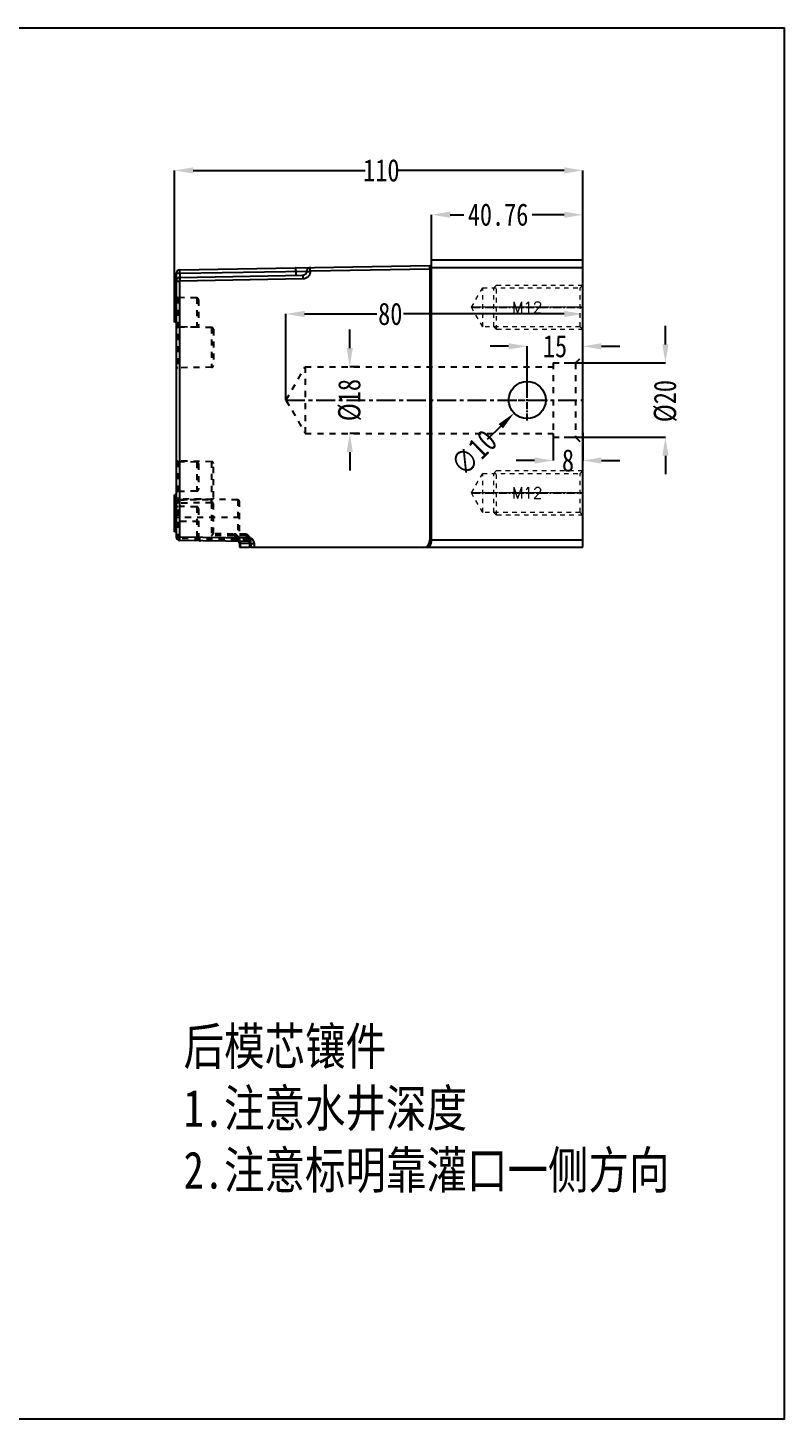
# Model space of a CAD drawing. Header units: millimetres. Extents: x 1803 to 4269, y -6912 to 1836.
# Drawn here: x 2981.9 to 3185.7, y -2914.9 to -2540.1 of the extents above; entities that cross this region are included whole.
import ezdxf
from ezdxf.enums import TextEntityAlignment as Align

# ---------------------------------------------------------------- set-up
doc = ezdxf.new("R2010")
doc.units = ezdxf.units.MM
doc.header["$LTSCALE"] = 16.335
doc.header["$PDMODE"] = 3
doc.header["$PDSIZE"] = 0.3125
doc.linetypes.add('CENTER', pattern=[0.6, 0.375, -0.075, 0.075, -0.075])
doc.linetypes.add('HIDDEN', pattern=[0.2, 0.1, -0.1])
doc.layers.get('0').update_dxf_attribs({"linetype": 'CONTINUOUS'})
doc.layers.get('Defpoints').update_dxf_attribs({"linetype": 'CONTINUOUS'})
doc.layers.add('DEFAULT_2', color=8, linetype='HIDDEN')
doc.layers.add('screw', color=33, linetype='CONTINUOUS', lineweight=13)
doc.styles.get("Standard").update_dxf_attribs({"font": 'txt', "width": 0.8})
doc.styles.add('TXT', font='txt.shx', dxfattribs={"bigfont": 'gbcbig.shx'})
doc.dimstyles.new('11', dxfattribs={"dimtxt": 8, "dimasz": 8, "dimexe": 0, "dimexo": 0, "dimgap": 0, "dimtad": 0, "dimdsep": 46, "dimtxsty": 'Standard', "dimcen": 0, "dimclrd": 4, "dimclre": 4, "dimclrt": 6, "dimazin": 0, "dimtp": 0.01, "dimtm": 0.01, "dimtfac": 1, "dimtofl": 0, "dimtmove": 0, "dimatfit": 3, "dimfxl": 0, "dimtolj": 1, "dimarcsym": 0})

# ---------------------------------------------------------------- blocks, each defined once
blk = doc.blocks.new('*D298')
at = {"color": 4, "lineweight": -2}
for p, q in [((3111.49, -2625.86), (3106.49, -2625.86)), ((3116.49, -2638.06), (3116.49, -2625.86)), ((3131.49, -2635.57), (3131.49, -2625.86)), ((3136.49, -2625.86), (3141.49, -2625.86))]:
    blk.add_line(p, q, dxfattribs=at)
at = {"color": 4}
for points in [[(3111.49, -2625.03), (3111.49, -2626.7), (3116.49, -2625.86)], [(3136.49, -2625.03), (3136.49, -2626.7), (3131.49, -2625.86)]]:
    blk.add_solid(points, dxfattribs=at)
at = {"layer": 'Defpoints', "color": 0}
for p in [(3131.49, -2625.86), (3116.49, -2638.06), (3131.49, -2635.57)]:
    blk.add_point(p, dxfattribs=at)
at = {"color": 6, "insert": (3123.99, -2625.86), "char_height": 6, "attachment_point": 5}
blk.add_mtext('\\A1;15', dxfattribs=at)
blk = doc.blocks.new('*D299')
at = {"color": 4, "lineweight": -2}
blk.add_line((3105.82, -2650.9), (3109.38, -2647.38), dxfattribs=at)
at = {"color": 4}
blk.add_solid([(3108.8, -2646.79), (3109.97, -2647.97), (3112.94, -2643.87)], dxfattribs=at)
at = {"layer": 'Defpoints', "color": 0}
for p in [(3120.05, -2636.84), (3112.94, -2643.87)]:
    blk.add_point(p, dxfattribs=at)
at = {"color": 6, "insert": (3102.13, -2654.55), "char_height": 6, "attachment_point": 5, "rotation": 44.6614}
blk.add_mtext('\\A1;∅10', dxfattribs=at)
blk = doc.blocks.new('*D300')
at = {"color": 4, "lineweight": -2}
for p, q in [((3051.49, -2640.35), (3051.49, -2617.15)), ((3056.49, -2617.15), (3076, -2617.15)), ((3126.49, -2617.15), (3083.2, -2617.15)), ((3131.49, -2641.29), (3131.49, -2617.15))]:
    blk.add_line(p, q, dxfattribs=at)
at = {"color": 4}
for points in [[(3056.49, -2616.32), (3056.49, -2617.98), (3051.49, -2617.15)], [(3126.49, -2616.32), (3126.49, -2617.98), (3131.49, -2617.15)]]:
    blk.add_solid(points, dxfattribs=at)
at = {"layer": 'Defpoints', "color": 0}
for p in [(3051.49, -2617.15), (3051.49, -2640.35), (3131.49, -2641.29)]:
    blk.add_point(p, dxfattribs=at)
at = {"color": 6, "insert": (3079.6, -2617.15), "char_height": 6, "attachment_point": 5}
blk.add_mtext('\\A1;80', dxfattribs=at)
blk = doc.blocks.new('*D301')
at = {"color": 4, "lineweight": -2}
for p, q in [((3021.49, -2609.35), (3021.49, -2578.47)), ((3026.49, -2578.47), (3072.79, -2578.47)), ((3126.49, -2578.47), (3081.59, -2578.47)), ((3131.49, -2606.82), (3131.49, -2578.47))]:
    blk.add_line(p, q, dxfattribs=at)
at = {"color": 4}
for points in [[(3026.49, -2577.64), (3026.49, -2579.31), (3021.49, -2578.47)], [(3126.49, -2577.64), (3126.49, -2579.31), (3131.49, -2578.47)]]:
    blk.add_solid(points, dxfattribs=at)
at = {"layer": 'Defpoints', "color": 0}
for p in [(3021.49, -2578.47), (3131.49, -2606.82), (3021.49, -2609.35)]:
    blk.add_point(p, dxfattribs=at)
at = {"color": 6, "insert": (3077.19, -2578.47), "char_height": 6, "attachment_point": 5}
blk.add_mtext('\\A1;110', dxfattribs=at)
blk = doc.blocks.new('*D302')
at = {"color": 4, "lineweight": -2}
for p, q in [((3090.74, -2602.59), (3090.74, -2590.41)), ((3095.74, -2590.41), (3099.45, -2590.41)), ((3126.49, -2590.41), (3117.85, -2590.41)), ((3131.49, -2597.93), (3131.49, -2590.41))]:
    blk.add_line(p, q, dxfattribs=at)
at = {"color": 4}
for points in [[(3095.74, -2589.57), (3095.74, -2591.24), (3090.74, -2590.41)], [(3126.49, -2589.57), (3126.49, -2591.24), (3131.49, -2590.41)]]:
    blk.add_solid(points, dxfattribs=at)
at = {"layer": 'Defpoints', "color": 0}
for p in [(3090.74, -2590.41), (3131.49, -2597.93), (3090.74, -2602.59)]:
    blk.add_point(p, dxfattribs=at)
at = {"color": 6, "insert": (3108.65, -2590.41), "char_height": 6, "attachment_point": 5}
blk.add_mtext('\\A1;40.76', dxfattribs=at)
blk = doc.blocks.new('*D303')
at = {"color": 4, "lineweight": -2}
for p, q in [((3123.49, -2649.35), (3123.49, -2656.64)), ((3131.49, -2649.2), (3131.49, -2656.64)), ((3118.49, -2656.64), (3113.49, -2656.64)), ((3136.49, -2656.64), (3141.49, -2656.64))]:
    blk.add_line(p, q, dxfattribs=at)
at = {"color": 4}
for points in [[(3118.49, -2655.8), (3118.49, -2657.47), (3123.49, -2656.64)], [(3136.49, -2655.8), (3136.49, -2657.47), (3131.49, -2656.64)]]:
    blk.add_solid(points, dxfattribs=at)
at = {"layer": 'Defpoints', "color": 0}
for p in [(3123.49, -2649.35), (3131.49, -2649.2), (3123.49, -2656.64)]:
    blk.add_point(p, dxfattribs=at)
at = {"color": 6, "insert": (3127.49, -2656.64), "char_height": 6, "attachment_point": 5}
blk.add_mtext('\\A1;8', dxfattribs=at)
blk = doc.blocks.new('*D304')
at = {"color": 4, "lineweight": -2}
for p, q in [((3153.74, -2625.35), (3153.74, -2620.35)), ((3126.49, -2630.35), (3153.74, -2630.35)), ((3126.49, -2650.35), (3153.74, -2650.35)), ((3153.74, -2655.35), (3153.74, -2660.35))]:
    blk.add_line(p, q, dxfattribs=at)
at = {"color": 4}
for points in [[(3152.91, -2625.35), (3154.57, -2625.35), (3153.74, -2630.35)], [(3152.91, -2655.35), (3154.57, -2655.35), (3153.74, -2650.35)]]:
    blk.add_solid(points, dxfattribs=at)
at = {"layer": 'Defpoints', "color": 0}
for p in [(3126.49, -2630.35), (3126.49, -2650.35), (3153.74, -2650.35)]:
    blk.add_point(p, dxfattribs=at)
at = {"color": 6, "insert": (3153.74, -2640.63), "char_height": 6, "attachment_point": 5, "rotation": 90}
blk.add_mtext('\\A1;%%c20', dxfattribs=at)
blk = doc.blocks.new('*D305')
at = {"color": 4, "lineweight": -2}
for p, q in [((3068.67, -2626.35), (3068.67, -2621.35)), ((3071.22, -2631.35), (3068.67, -2631.35)), ((3071.22, -2649.35), (3068.67, -2649.35)), ((3068.67, -2654.35), (3068.67, -2659.35))]:
    blk.add_line(p, q, dxfattribs=at)
at = {"color": 4}
for points in [[(3067.84, -2626.35), (3069.51, -2626.35), (3068.67, -2631.35)], [(3067.84, -2654.35), (3069.51, -2654.35), (3068.67, -2649.35)]]:
    blk.add_solid(points, dxfattribs=at)
at = {"layer": 'Defpoints', "color": 0}
for p in [(3071.22, -2631.35), (3068.67, -2649.35), (3071.22, -2649.35)]:
    blk.add_point(p, dxfattribs=at)
at = {"color": 6, "insert": (3068.67, -2640.35), "char_height": 6, "attachment_point": 5, "rotation": 90}
blk.add_mtext('\\A1;%%c18', dxfattribs=at)

msp = doc.modelspace()

# ---------------------------------------------------------------- linework, layer by layer
at = {"color": 7, "linetype": 'Continuous'}
for p, q in [((3022.881, -2605.268), (3090.243, -2604.092)), ((3090.243, -2605.097), (3058.063, -2605.659)), ((3090.243, -2605.097), (3090.243, -2678.003)), ((3090.243, -2605.097), (3090.736, -2605.097)), ((3090.736, -2678.003), (3090.736, -2602.59)), ((3090.736, -2602.59), (3131.494, -2602.59)), ((3090.736, -2604.59), (3131.494, -2604.59)), ((3131.494, -2679.992), (3131.494, -2602.59)), ((3021.494, -2619.353), (3021.494, -2607.353)), ((3021.894, -2607.353), (3021.494, -2607.353)), ((3021.894, -2606.273), (3021.894, -2677.16)), ((3022.881, -2606.273), (3021.894, -2606.273)), ((3021.894, -2608.283), (3022.881, -2608.283)), ((3057.069, -2605.676), (3022.881, -2606.273)), ((3022.881, -2607.278), (3056.081, -2606.698)), ((3056.081, -2607.703), (3022.881, -2608.283)), ((3022.881, -2677.16), (3022.881, -2608.283)), ((3021.894, -2609.353), (3021.494, -2609.353)), ((3021.894, -2619.353), (3021.494, -2619.353)), ((3021.494, -2675.853), (3021.494, -2665.853)), ((3021.894, -2665.853), (3021.494, -2665.853)), ((3021.894, -2675.853), (3021.494, -2675.853)), ((3022.881, -2677.16), (3021.894, -2677.16)), ((3022.881, -2677.16), (3041.5, -2677.485)), ((3041.5, -2678.49), (3022.881, -2678.165)), ((3038.979, -2678.94), (3038.979, -2679.992)), ((3039.273, -2678.947), (3038.979, -2678.94)), ((3038.979, -2679.992), (3041.699, -2679.992)), ((3039.273, -2679.992), (3039.273, -2678.947)), ((3041.699, -2678.99), (3039.273, -2678.947)), ((3041.699, -2678.99), (3041.699, -2679.992)), ((3041.994, -2678.992), (3041.699, -2678.99)), ((3041.994, -2678.992), (3041.994, -2679.992)), ((3041.994, -2678.992), (3042.981, -2678.992)), ((3041.994, -2679.992), (3061.736, -2679.992)), ((3042.981, -2679.992), (3042.981, -2678.992)), ((3089.338, -2679.992), (3131.494, -2679.992)), ((3090.736, -2677.992), (3131.494, -2677.992))]:
    msp.add_line(p, q, dxfattribs=at)
at = {"color": 1, "linetype": 'CENTER', "ltscale": 0.310989}
for p, q in [((3116.494, -2645.853), (3116.494, -2634.853)), ((3110.994, -2640.353), (3121.994, -2640.353))]:
    msp.add_line(p, q, dxfattribs=at)
msp.add_lwpolyline([(2626.626, -2540.051), (3185.743, -2540.051), (3185.743, -2914.925), (2626.626, -2914.925)], close=True)
at = {"color": 7, "linetype": 'Continuous'}
msp.add_circle((3116.494, -2640.353), 5, dxfattribs=at)
for centre, radius, start, end in [((3022.899, -2606.273), 1.005, 91, 180), ((3058.074, -2605.659), 1.005, 91, 180.99127), ((3090.234, -2603.59), 0.502, 271, 315.38688), ((2984.19, -2604.167), 106.057, 359.49736, 359.70493), ((3022.899, -2608.283), 1.005, 91, 180), ((3056.064, -2605.694), 1.005, 271, 0.99127), ((3022.899, -2677.16), 1.005, 180, 269), ((3038.476, -2678.94), 0.502, 0, 59.21659), ((3041.474, -2678.992), 1.508, 0.00642, 88.99993), ((3041.491, -2678.992), 0.502, 0, 89), ((3087.717, -2677.992), 2.529, 309.85119, 326.29018), ((3087.721, -2678.003), 3.015, 325.07836, 0)]:
    msp.add_arc(centre, radius, start, end, dxfattribs=at)
msp.add_ellipse((3061.736, -2677.992), major_axis=(114.58, 0), ratio=0.0174551, start_param=-1.5707963, end_param=-1.3275083, dxfattribs=at)
for points, knots in [([(3022.881, -2606.273), (3022.879, -2606.145), (3022.876, -2605.959), (3022.875, -2605.722), (3022.873, -2605.571), (3022.876, -2605.451), (3022.872, -2605.351), (3022.883, -2605.309), (3022.875, -2605.268), (3022.881, -2605.268)], [0, 0, 0, 0, 0.3825081, 0.555386, 0.7067918, 0.8310359, 0.9235285, 0.9804456, 1, 1, 1, 1]), ([(3054.106, -2604.723), (3054.1, -2604.723), (3054.109, -2604.763), (3054.097, -2604.805), (3054.101, -2604.904), (3054.098, -2605.027), (3054.1, -2605.183), (3054.101, -2605.42), (3054.104, -2605.604), (3054.106, -2605.728)], [0, 0, 0, 0, 0.0191533, 0.0751223, 0.1668584, 0.293202, 0.4510895, 0.6298785, 1, 1, 1, 1]), ([(3058.056, -2605.659), (3058.054, -2605.531), (3058.051, -2605.344), (3058.05, -2605.108), (3058.048, -2604.957), (3058.051, -2604.837), (3058.047, -2604.737), (3058.058, -2604.695), (3058.05, -2604.654), (3058.056, -2604.654)], [0, 0, 0, 0, 0.3825196, 0.5553971, 0.7068011, 0.8310432, 0.9235315, 0.9804417, 1, 1, 1, 1]), ([(3090.245, -2604.17), (3090.245, -2604.15), (3090.247, -2604.123), (3090.242, -2604.103), (3090.244, -2604.092), (3090.243, -2604.092)], [0, 0, 0, 0, 0.7429372, 0.9344393, 1, 1, 1, 1]), ([(3090.245, -2604.713), (3090.245, -2604.655), (3090.246, -2604.474), (3090.247, -2604.293), (3090.245, -2604.17)], [0, 0, 0, 0, 0.3204134, 1, 1, 1, 1]), ([(3022.881, -2606.273), (3022.879, -2606.401), (3022.876, -2606.588), (3022.875, -2606.824), (3022.873, -2606.975), (3022.876, -2607.095), (3022.872, -2607.194), (3022.883, -2607.237), (3022.875, -2607.278), (3022.881, -2607.278)], [0, 0, 0, 0, 0.3825183, 0.5555567, 0.7070489, 0.8306222, 0.9226051, 0.9800147, 1, 1, 1, 1]), ([(3022.881, -2608.283), (3022.879, -2608.155), (3022.876, -2607.968), (3022.875, -2607.732), (3022.873, -2607.581), (3022.876, -2607.461), (3022.872, -2607.361), (3022.883, -2607.319), (3022.875, -2607.278), (3022.881, -2607.278)], [0, 0, 0, 0, 0.3825195, 0.5553977, 0.706801, 0.8310406, 0.9235314, 0.980451, 1, 1, 1, 1]), ([(3054.106, -2605.728), (3054.109, -2605.856), (3054.111, -2606.042), (3054.113, -2606.279), (3054.114, -2606.43), (3054.112, -2606.55), (3054.116, -2606.65), (3054.104, -2606.692), (3054.113, -2606.733), (3054.106, -2606.733)], [0, 0, 0, 0, 0.3824402, 0.5552579, 0.7066356, 0.8309237, 0.9234689, 0.980416, 1, 1, 1, 1]), ([(3056.081, -2606.698), (3056.075, -2606.699), (3056.084, -2606.738), (3056.072, -2606.78), (3056.076, -2606.88), (3056.073, -2607.003), (3056.075, -2607.159), (3056.076, -2607.395), (3056.079, -2607.579), (3056.081, -2607.703)], [0, 0, 0, 0, 0.0191521, 0.0751157, 0.1668449, 0.2931831, 0.4510678, 0.6298578, 1, 1, 1, 1]), ([(3058.063, -2605.659), (3058.072, -2606.172), (3057.74, -2606.986), (3056.87, -2607.583), (3056.343, -2607.699), (3056.081, -2607.703)], [0, 0, 0, 0, 0.4954797, 0.7477121, 1, 1, 1, 1]), ([(3057.069, -2605.659), (3057.069, -2605.666), (3057.105, -2605.673), (3057.152, -2605.676), (3057.247, -2605.674), (3057.422, -2605.669), (3057.697, -2605.666), (3057.93, -2605.661), (3058.056, -2605.659)], [0, 0, 0, 0, 0.0220001, 0.0786795, 0.1704962, 0.2940234, 0.6171748, 1, 1, 1, 1]), ([(3022.881, -2678.165), (3022.875, -2678.165), (3022.883, -2678.124), (3022.872, -2678.082), (3022.876, -2677.982), (3022.873, -2677.862), (3022.875, -2677.711), (3022.876, -2677.475), (3022.879, -2677.288), (3022.881, -2677.16)], [0, 0, 0, 0, 0.019549, 0.0764686, 0.1689594, 0.293199, 0.4446023, 0.6174805, 1, 1, 1, 1]), ([(3039.273, -2678.947), (3039.274, -2678.828), (3039.237, -2678.662), (3039.133, -2678.543), (3039.106, -2678.519)], [0, 0, 0, 0, 0.7677542, 1, 1, 1, 1]), ([(3041.5, -2677.485), (3041.498, -2677.576), (3041.494, -2677.883), (3041.49, -2678.19), (3041.495, -2678.406)], [0, 0, 0, 0, 0.2961502, 1, 1, 1, 1]), ([(3041.495, -2678.406), (3041.495, -2678.427), (3041.503, -2678.445), (3041.493, -2678.49), (3041.5, -2678.49)], [0, 0, 0, 0, 0.7451156, 1, 1, 1, 1]), ([(3041.524, -2678.555), (3041.537, -2678.566), (3041.592, -2678.616), (3041.63, -2678.682), (3041.651, -2678.735)], [0, 0, 0, 0, 0.2337107, 1, 1, 1, 1]), ([(3089.338, -2679.933), (3089.511, -2679.933), (3089.797, -2679.924), (3090.121, -2679.832), (3090.193, -2679.729)], [0, 0, 0, 0, 0.5786864, 1, 1, 1, 1])]:
    msp.add_open_spline(points, degree=3, knots=knots, dxfattribs=at)
for points in [[(3041.651, -2678.735), (3041.683, -2678.815), (3041.7, -2678.903), (3041.699, -2678.99)], [(3089.821, -2679.395), (3090.09, -2678.992), (3090.242, -2678.488), (3090.243, -2678.003)]]:
    msp.add_open_spline(points, degree=3, dxfattribs=at)
at = {"layer": 'DEFAULT_2', "color": 8, "linetype": 'HIDDEN'}
for p, q in [((3022.881, -2606.273), (3022.881, -2608.283)), ((3057.069, -2605.676), (3058.063, -2605.659)), ((3022.387, -2612.731), (3022.387, -2631.658)), ((3027.43, -2612.819), (3022.387, -2612.731)), ((3027.43, -2612.819), (3027.43, -2620.666)), ((3027.924, -2613.321), (3027.924, -2620.163)), ((3021.894, -2617.353), (3021.494, -2617.353)), ((3031.45, -2620.778), (3022.387, -2620.62)), ((3027.43, -2620.666), (3022.387, -2620.754)), ((3031.45, -2620.778), (3031.45, -2631.5)), ((3031.944, -2621.281), (3031.944, -2630.997)), ((3031.45, -2631.5), (3022.387, -2631.658)), ((3051.494, -2640.353), (3056.69, -2631.353)), ((3056.69, -2631.353), (3056.69, -2649.353)), ((3056.69, -2631.353), (3123.494, -2631.353)), ((3123.494, -2630.353), (3123.494, -2650.353)), ((3123.494, -2630.353), (3129.494, -2630.353)), ((3129.494, -2630.353), (3131.494, -2628.353)), ((3129.494, -2630.353), (3129.494, -2650.353)), ((3051.494, -2640.353), (3056.69, -2649.353)), ((3056.69, -2649.353), (3123.494, -2649.353)), ((3123.494, -2650.353), (3129.494, -2650.353)), ((3129.494, -2650.353), (3131.494, -2652.353)), ((3022.387, -2656.8), (3022.387, -2677.16)), ((3031.45, -2656.958), (3022.387, -2656.8)), ((3027.43, -2657.039), (3022.387, -2656.951)), ((3027.43, -2657.039), (3027.43, -2664.886)), ((3027.924, -2657.541), (3027.924, -2664.383)), ((3031.45, -2656.958), (3031.45, -2667.113)), ((3031.944, -2676.339), (3031.944, -2657.462)), ((3027.43, -2664.886), (3022.387, -2664.974)), ((3022.387, -2668.109), (3021.894, -2668.109)), ((3038.485, -2667.232), (3022.387, -2666.951)), ((3022.387, -2667.217), (3031.45, -2667.113)), ((3022.387, -2667.217), (3031.45, -2667.113)), ((3031.45, -2667.113), (3022.387, -2667.217)), ((3031.45, -2667.113), (3022.387, -2667.217)), ((3031.45, -2668.012), (3022.387, -2668.109)), ((3027.43, -2669.099), (3022.387, -2669.011)), ((3031.45, -2668.012), (3031.45, -2676.833)), ((3031.944, -2668.012), (3031.45, -2668.012)), ((3038.485, -2667.232), (3038.485, -2677.935)), ((3038.979, -2678.94), (3038.979, -2667.734)), ((3038.979, -2671.967), (3021.894, -2671.967)), ((3027.43, -2669.099), (3027.43, -2677.742)), ((3027.924, -2669.636), (3027.924, -2677.759)), ((3027.924, -2673.022), (3021.894, -2673.022)), ((3040.578, -2676.489), (3031.944, -2676.339)), ((3041.507, -2677.988), (3022.881, -2677.663)), ((3027.924, -2677.759), (3027.43, -2677.742)), ((3040.578, -2676.992), (3031.45, -2676.833)), ((3038.341, -2677.525), (3037.912, -2677.089)), ((3038.691, -2677.173), (3038.262, -2676.737)), ((3038.979, -2677.952), (3038.485, -2677.935)), ((3041.356, -2677.578), (3040.927, -2677.142)), ((3041.706, -2677.226), (3041.277, -2676.79)), ((3041.994, -2679.992), (3041.699, -2679.992)), ((3041.994, -2678.992), (3041.994, -2677.93)), ((3061.736, -2679.992), (3089.338, -2679.992)), ((3090.243, -2678.003), (3090.736, -2677.992))]:
    msp.add_line(p, q, dxfattribs=at)
at = {"layer": 'DEFAULT_2', "color": 1, "linetype": 'CENTER', "ltscale": 0.373186}
for p, q in [((3101.494, -2615.353), (3131.494, -2615.353)), ((3101.494, -2665.353), (3131.494, -2665.353))]:
    msp.add_line(p, q, dxfattribs=at)
at = {"layer": 'DEFAULT_2', "color": 1, "linetype": 'CENTER', "ltscale": 0.83101}
msp.add_line((3051.494, -2640.353), (3131.494, -2640.353), dxfattribs=at)
at = {"layer": 'DEFAULT_2', "color": 8, "linetype": 'HIDDEN'}
for centre, radius, start, end in [((3090.234, -2603.59), 0.502, 315.38688, 0), ((3022.396, -2612.228), 0.502, 180, 269), ((3027.421, -2613.321), 0.502, 0, 89), ((3022.396, -2620.118), 0.502, 180, 269), ((3027.421, -2620.163), 0.502, 271, 0), ((3022.396, -2621.256), 0.502, 91, 180), ((3031.441, -2621.281), 0.502, 0, 89), ((3031.441, -2630.997), 0.502, 271, 0), ((3022.396, -2632.16), 0.502, 91, 180), ((3022.396, -2656.298), 0.502, 180, 269), ((3022.396, -2656.448), 0.502, 180, 269), ((3027.421, -2657.541), 0.502, 0, 89), ((3031.441, -2657.461), 0.502, 0, 89), ((3022.396, -2665.476), 0.502, 91, 180), ((3027.421, -2664.383), 0.502, 271, 0), ((3022.396, -2666.448), 0.502, 180, 269), ((3022.396, -2668.508), 0.502, 180, 269), ((3046.313, -2667.47), 23.927, 179.39292, 179.92817), ((3087.866, -2667.596), 65.48, 179.86411, 180.13573), ((3135.631, -2667.512), 113.245, 180.12107, 180.30215), ((2935.42, -2667.485), 96.032, 359.68559, 0.08764), ((3038.476, -2667.734), 0.502, 0, 89), ((3027.421, -2669.601), 0.502, 0, 89), ((3037.545, -2677.442), 1.005, 44.5, 89), ((3040.56, -2677.494), 1.005, 44.5, 89), ((3028.426, -2677.759), 0.502, 180, 269), ((3011.255, -2676.48), 26.312, 358.99933, 359.46675), ((3012.475, -2651.207), 36.29, 314.50319, 314.88638), ((3013.249, -2651.993), 35.798, 314.5009, 314.90803), ((3037.966, -2677.883), 0.519, 14.98708, 29.32449), ((3015.34, -2678.345), 23.149, 0.39978, 1.01483), ((3038.476, -2678.94), 0.502, 59.21659, 89), ((3037.974, -2677.878), 1.005, 0, 44.5), ((3039.481, -2677.952), 0.502, 180, 269), ((3014.27, -2676.532), 26.312, 358.99933, 359.46675), ((3015.49, -2651.26), 36.29, 314.50319, 314.88638), ((3016.264, -2652.045), 35.798, 314.5009, 314.90803), ((3040.981, -2677.936), 0.519, 14.98709, 29.32451), ((3040.989, -2677.93), 1.005, 0, 44.5), ((3087.73, -2678.003), 2.512, 326.29018, 359.99864)]:
    msp.add_arc(centre, radius, start, end, dxfattribs=at)
for points, knots in [([(3090.243, -2604.092), (3090.244, -2604.092), (3090.242, -2604.103), (3090.245, -2604.114), (3090.244, -2604.14), (3090.245, -2604.159), (3090.245, -2604.17)], [0, 0, 0, 0, 0.0656386, 0.2573717, 0.5708271, 1, 1, 1, 1]), ([(3021.894, -2667.663), (3021.894, -2667.548), (3022.013, -2667.303), (3022.263, -2667.219), (3022.387, -2667.217)], [0, 0, 0, 0, 0.4791212, 1, 1, 1, 1]), ([(3021.964, -2667.437), (3021.953, -2667.455), (3021.914, -2667.524), (3021.894, -2667.604), (3021.894, -2667.663)], [0, 0, 0, 0, 0.2652233, 1, 1, 1, 1]), ([(3022.387, -2668.109), (3022.387, -2668.019), (3022.386, -2667.721), (3022.385, -2667.424), (3022.387, -2667.217)], [0, 0, 0, 0, 0.3035874, 1, 1, 1, 1]), ([(3022.387, -2668.109), (3022.387, -2668.019), (3022.386, -2667.721), (3022.385, -2667.424), (3022.387, -2667.217)], [0, 0, 0, 0, 0.3035879, 1, 1, 1, 1]), ([(3031.944, -2666.664), (3031.944, -2666.779), (3031.826, -2667.025), (3031.575, -2667.111), (3031.45, -2667.113)], [0, 0, 0, 0, 0.4804569, 1, 1, 1, 1]), ([(3031.45, -2667.113), (3031.451, -2667.166), (3031.452, -2667.465), (3031.451, -2667.765), (3031.45, -2668.012)], [0, 0, 0, 0, 0.1760964, 1, 1, 1, 1]), ([(3031.451, -2667.338), (3031.451, -2667.316), (3031.451, -2667.241), (3031.451, -2667.166), (3031.45, -2667.113)], [0, 0, 0, 0, 0.294546, 1, 1, 1, 1]), ([(3031.45, -2676.833), (3031.505, -2676.778), (3031.671, -2676.615), (3031.836, -2676.45), (3031.944, -2676.339)], [0, 0, 0, 0, 0.3338587, 1, 1, 1, 1]), ([(3037.563, -2676.939), (3037.564, -2676.877), (3037.565, -2676.759), (3037.567, -2676.618), (3037.565, -2676.527), (3037.568, -2676.478), (3037.562, -2676.457), (3037.566, -2676.437), (3037.563, -2676.437)], [0, 0, 0, 0, 0.370143, 0.7068164, 0.8331545, 0.9248839, 0.9808477, 1, 1, 1, 1]), ([(3040.578, -2676.992), (3040.579, -2676.93), (3040.58, -2676.812), (3040.582, -2676.671), (3040.58, -2676.58), (3040.583, -2676.53), (3040.577, -2676.509), (3040.581, -2676.489), (3040.578, -2676.489)], [0, 0, 0, 0, 0.370143, 0.7068164, 0.8331545, 0.9248839, 0.9808477, 1, 1, 1, 1]), ([(3022.881, -2677.663), (3022.755, -2677.66), (3022.502, -2677.541), (3022.387, -2677.286), (3022.387, -2677.16)], [0, 0, 0, 0, 0.4999928, 1, 1, 1, 1]), ([(3022.881, -2678.165), (3022.878, -2678.165), (3022.882, -2678.145), (3022.876, -2678.124), (3022.879, -2678.074), (3022.877, -2677.984), (3022.879, -2677.842), (3022.88, -2677.725), (3022.881, -2677.663)], [0, 0, 0, 0, 0.0191523, 0.0751161, 0.1668455, 0.2931836, 0.629857, 1, 1, 1, 1]), ([(3027.427, -2678.172), (3027.427, -2678.19), (3027.434, -2678.205), (3027.424, -2678.244), (3027.43, -2678.244)], [0, 0, 0, 0, 0.745065, 1, 1, 1, 1]), ([(3027.43, -2678.244), (3027.427, -2678.244), (3027.431, -2678.224), (3027.425, -2678.203), (3027.427, -2678.154), (3027.425, -2678.063), (3027.428, -2677.922), (3027.429, -2677.804), (3027.43, -2677.742)], [0, 0, 0, 0, 0.0191518, 0.0751157, 0.1668455, 0.2931837, 0.629857, 1, 1, 1, 1]), ([(3038.262, -2676.737), (3038.264, -2676.739), (3038.247, -2676.75), (3038.237, -2676.769), (3038.2, -2676.802), (3038.138, -2676.867), (3038.039, -2676.964), (3037.956, -2677.046), (3037.912, -2677.089)], [0, 0, 0, 0, 0.0190515, 0.0750283, 0.1667612, 0.2930252, 0.6293773, 1, 1, 1, 1]), ([(3038.085, -2676.919), (3038.098, -2676.906), (3038.141, -2676.863), (3038.184, -2676.82), (3038.214, -2676.789)], [0, 0, 0, 0, 0.2979912, 1, 1, 1, 1]), ([(3038.214, -2676.789), (3038.226, -2676.777), (3038.231, -2676.76), (3038.266, -2676.742), (3038.262, -2676.737)], [0, 0, 0, 0, 0.7455181, 1, 1, 1, 1]), ([(3038.341, -2677.525), (3038.385, -2677.482), (3038.467, -2677.4), (3038.567, -2677.303), (3038.629, -2677.238), (3038.665, -2677.205), (3038.675, -2677.186), (3038.693, -2677.175), (3038.691, -2677.173)], [0, 0, 0, 0, 0.3712636, 0.7077032, 0.8337911, 0.9252805, 0.9810414, 1, 1, 1, 1]), ([(3038.482, -2678.365), (3038.482, -2678.383), (3038.489, -2678.398), (3038.479, -2678.437), (3038.485, -2678.437)], [0, 0, 0, 0, 0.745065, 1, 1, 1, 1]), ([(3038.485, -2678.437), (3038.482, -2678.437), (3038.486, -2678.417), (3038.48, -2678.396), (3038.482, -2678.347), (3038.48, -2678.256), (3038.483, -2678.115), (3038.484, -2677.997), (3038.485, -2677.935)], [0, 0, 0, 0, 0.0191518, 0.0751157, 0.1668455, 0.2931837, 0.629857, 1, 1, 1, 1]), ([(3038.979, -2677.878), (3038.979, -2677.892), (3038.907, -2677.9), (3038.823, -2677.914), (3038.66, -2677.921), (3038.545, -2677.928), (3038.482, -2677.935)], [0, 0, 0, 0, 0.0838282, 0.2988929, 0.6208455, 1, 1, 1, 1]), ([(3038.485, -2678.437), (3038.491, -2678.437), (3038.481, -2678.398), (3038.488, -2678.383), (3038.488, -2678.365)], [0, 0, 0, 0, 0.2646612, 1, 1, 1, 1]), ([(3038.485, -2677.935), (3038.486, -2677.998), (3038.487, -2678.114), (3038.489, -2678.253), (3038.488, -2678.342), (3038.49, -2678.393), (3038.484, -2678.415), (3038.489, -2678.437), (3038.485, -2678.437)], [0, 0, 0, 0, 0.3771429, 0.6962908, 0.8215532, 0.9172442, 0.9783556, 1, 1, 1, 1]), ([(3038.488, -2678.365), (3038.488, -2678.352), (3038.489, -2678.292), (3038.488, -2678.232), (3038.488, -2678.183)], [0, 0, 0, 0, 0.203698, 1, 1, 1, 1]), ([(3038.647, -2677.221), (3038.639, -2677.229), (3038.597, -2677.271), (3038.555, -2677.313), (3038.522, -2677.347)], [0, 0, 0, 0, 0.1938899, 1, 1, 1, 1]), ([(3038.691, -2677.173), (3038.694, -2677.177), (3038.663, -2677.194), (3038.658, -2677.209), (3038.647, -2677.221)], [0, 0, 0, 0, 0.2540898, 1, 1, 1, 1]), ([(3038.909, -2677.902), (3038.926, -2677.899), (3038.947, -2677.896), (3038.979, -2677.885), (3038.979, -2677.878)], [0, 0, 0, 0, 0.7028411, 1, 1, 1, 1]), ([(3041.277, -2676.79), (3041.279, -2676.792), (3041.262, -2676.802), (3041.252, -2676.821), (3041.215, -2676.854), (3041.153, -2676.919), (3041.054, -2677.017), (3040.971, -2677.099), (3040.927, -2677.142)], [0, 0, 0, 0, 0.0190515, 0.0750283, 0.1667612, 0.2930252, 0.6293773, 1, 1, 1, 1]), ([(3041.1, -2676.971), (3041.113, -2676.959), (3041.156, -2676.916), (3041.199, -2676.872), (3041.229, -2676.842)], [0, 0, 0, 0, 0.2979912, 1, 1, 1, 1]), ([(3041.229, -2676.842), (3041.241, -2676.829), (3041.246, -2676.813), (3041.281, -2676.794), (3041.277, -2676.79)], [0, 0, 0, 0, 0.7455181, 1, 1, 1, 1]), ([(3041.353, -2678.487), (3041.367, -2678.488), (3041.429, -2678.495), (3041.487, -2678.525), (3041.524, -2678.555)], [0, 0, 0, 0, 0.2293015, 1, 1, 1, 1]), ([(3041.356, -2677.578), (3041.4, -2677.535), (3041.482, -2677.453), (3041.582, -2677.355), (3041.644, -2677.29), (3041.68, -2677.257), (3041.69, -2677.238), (3041.708, -2677.228), (3041.706, -2677.226)], [0, 0, 0, 0, 0.3712636, 0.7077032, 0.8337911, 0.9252805, 0.9810414, 1, 1, 1, 1]), ([(3041.994, -2677.93), (3041.994, -2677.944), (3041.922, -2677.953), (3041.838, -2677.966), (3041.675, -2677.973), (3041.56, -2677.98), (3041.497, -2677.987)], [0, 0, 0, 0, 0.0838282, 0.2988929, 0.6208455, 1, 1, 1, 1]), ([(3041.5, -2678.49), (3041.506, -2678.49), (3041.496, -2678.45), (3041.503, -2678.435), (3041.503, -2678.417)], [0, 0, 0, 0, 0.2646612, 1, 1, 1, 1]), ([(3041.5, -2677.988), (3041.501, -2678.051), (3041.502, -2678.167), (3041.504, -2678.306), (3041.503, -2678.394), (3041.505, -2678.446), (3041.499, -2678.468), (3041.504, -2678.49), (3041.5, -2678.49)], [0, 0, 0, 0, 0.3771429, 0.6962908, 0.8215532, 0.9172442, 0.9783556, 1, 1, 1, 1]), ([(3041.994, -2677.93), (3041.994, -2677.944), (3041.923, -2677.953), (3041.839, -2677.966), (3041.677, -2677.973), (3041.563, -2677.98), (3041.5, -2677.987)], [0, 0, 0, 0, 0.0838036, 0.2987275, 0.6205785, 1, 1, 1, 1]), ([(3041.662, -2677.273), (3041.654, -2677.281), (3041.612, -2677.324), (3041.57, -2677.365), (3041.537, -2677.399)], [0, 0, 0, 0, 0.1938899, 1, 1, 1, 1]), ([(3041.706, -2677.226), (3041.709, -2677.23), (3041.678, -2677.247), (3041.673, -2677.262), (3041.662, -2677.273)], [0, 0, 0, 0, 0.2540898, 1, 1, 1, 1])]:
    msp.add_open_spline(points, degree=3, knots=knots, dxfattribs=at)
for points in [[(3090.245, -2604.713), (3090.245, -2604.841), (3090.244, -2604.969), (3090.243, -2605.097)], [(3022.387, -2677.16), (3022.387, -2677.245), (3022.414, -2677.333), (3022.458, -2677.406)], [(3022.458, -2677.406), (3022.502, -2677.479), (3022.565, -2677.542), (3022.637, -2677.587)], [(3022.637, -2677.587), (3022.709, -2677.633), (3022.796, -2677.661), (3022.881, -2677.663)], [(3037.563, -2676.939), (3037.69, -2676.941), (3037.824, -2676.999), (3037.912, -2677.089)], [(3037.691, -2676.959), (3037.649, -2676.947), (3037.606, -2676.94), (3037.563, -2676.939)], [(3037.912, -2677.089), (3037.852, -2677.028), (3037.773, -2676.982), (3037.691, -2676.959)], [(3038.341, -2677.525), (3038.442, -2677.628), (3038.498, -2677.791), (3038.482, -2677.934)], [(3038.419, -2677.629), (3038.397, -2677.592), (3038.371, -2677.556), (3038.341, -2677.525)], [(3038.482, -2677.934), (3038.489, -2677.872), (3038.483, -2677.809), (3038.468, -2677.749)], [(3038.927, -2678.445), (3038.991, -2678.446), (3039.053, -2678.476), (3039.105, -2678.52)], [(3040.578, -2676.992), (3040.705, -2676.994), (3040.839, -2677.052), (3040.927, -2677.142)], [(3040.706, -2677.011), (3040.664, -2676.999), (3040.621, -2676.993), (3040.578, -2676.992)], [(3040.927, -2677.142), (3040.867, -2677.081), (3040.788, -2677.035), (3040.706, -2677.011)], [(3041.523, -2678.556), (3041.473, -2678.515), (3041.414, -2678.488), (3041.353, -2678.487)], [(3041.356, -2677.578), (3041.457, -2677.681), (3041.513, -2677.843), (3041.497, -2677.986)], [(3041.434, -2677.682), (3041.412, -2677.644), (3041.386, -2677.609), (3041.356, -2677.578)], [(3041.497, -2677.986), (3041.504, -2677.925), (3041.498, -2677.861), (3041.483, -2677.802)]]:
    msp.add_open_spline(points, degree=3, dxfattribs=at)
at = {"layer": 'screw', "linetype": 'HIDDEN', "ltscale": 0.746373}
for p, q in [((3101.463, -2615.353), (3104.494, -2610.103)), ((3104.494, -2610.103), (3130.744, -2610.103)), ((3104.494, -2620.603), (3104.494, -2610.103)), ((3130.744, -2610.103), (3131.494, -2609.353)), ((3130.744, -2620.603), (3130.744, -2610.103)), ((3104.494, -2620.603), (3101.463, -2615.353)), ((3130.744, -2620.603), (3104.494, -2620.603)), ((3131.494, -2621.353), (3130.744, -2620.603)), ((3101.463, -2665.353), (3104.494, -2660.103)), ((3104.494, -2660.103), (3130.744, -2660.103)), ((3104.494, -2670.603), (3104.494, -2660.103)), ((3130.744, -2660.103), (3131.494, -2659.353)), ((3130.744, -2670.603), (3130.744, -2660.103)), ((3104.494, -2670.603), (3101.463, -2665.353)), ((3130.744, -2670.603), (3104.494, -2670.603)), ((3131.494, -2671.353), (3130.744, -2670.603))]:
    msp.add_line(p, q, dxfattribs=at)
at = {"layer": 'screw', "color": 92, "linetype": 'HIDDEN', "ltscale": 0.746373}
for p, q in [((3107.494, -2610.103), (3108.244, -2609.353)), ((3107.494, -2620.603), (3107.494, -2610.103)), ((3108.244, -2609.353), (3131.494, -2609.353)), ((3108.244, -2621.353), (3108.244, -2609.353)), ((3108.244, -2621.353), (3107.494, -2620.603)), ((3131.494, -2621.353), (3108.244, -2621.353)), ((3107.494, -2660.103), (3108.244, -2659.353)), ((3107.494, -2670.603), (3107.494, -2660.103)), ((3108.244, -2659.353), (3131.494, -2659.353)), ((3108.244, -2671.353), (3108.244, -2659.353)), ((3108.244, -2671.353), (3107.494, -2670.603)), ((3131.494, -2671.353), (3108.244, -2671.353))]:
    msp.add_line(p, q, dxfattribs=at)
at = {"layer": 'screw', "color": 1, "linetype": 'CENTER', "ltscale": 0.466483}
for p, q in [((3131.494, -2615.353), (3101.463, -2615.353)), ((3131.494, -2665.353), (3101.463, -2665.353))]:
    msp.add_line(p, q, dxfattribs=at)

# ---------------------------------------------------------------- texts
at = {"insert": (3023.905, -2809.467), "char_height": 10, "width": 167.08515, "attachment_point": 1}
msp.add_mtext('{\\fSimSun|b0|i0|c134|p2;后模芯镶件\\P1.注意水井深度\\P2.注意标明靠灌口一侧方向}', dxfattribs=at)
at = {"layer": 'screw', "color": 222, "linetype": 'HIDDEN', "ltscale": 0.746373, "style": 'TXT'}
msp.add_text('M12', height=3, rotation=360, dxfattribs=at).set_placement((3116.478, -2615.353), align=Align.MIDDLE)
msp.add_text('M12', height=3, dxfattribs=at).set_placement((3116.478, -2665.353), align=Align.MIDDLE)

# ---------------------------------------------------------------- dimensions: what is measured, and where the dimension line sits
for base, p1, p2, picture, middle in [((3021.494, -2578.472), (3131.494, -2606.818), (3021.494, -2609.353), '*D301', (3077.186, -2578.472)), ((3090.736, -2590.407), (3131.494, -2597.93), (3090.736, -2602.59), '*D302', (3108.652, -2590.407)), ((3051.494, -2617.151), (3131.494, -2641.291), (3051.494, -2640.353), '*D300', (3079.597, -2617.151)), ((3131.494, -2625.862), (3116.494, -2638.058), (3131.494, -2635.569), '*D298', (3123.994, -2625.862)), ((3123.494, -2656.636), (3131.494, -2649.203), (3123.494, -2649.353), '*D303', (3127.494, -2656.636))]:
    dim = msp.add_linear_dim(base=base, p1=p1, p2=p2, dimstyle='11', override={"dimtxt": 6, "dimasz": 5, "dimfxl": 1.25, "dimarcsym": 1})
    dim.commit()
    dim.dimension.update_dxf_attribs({"geometry": picture, "text_midpoint": middle, "dimtype": 160})
for base, p1, p2, picture, middle in [((3153.74, -2650.353), (3126.494, -2630.353), (3126.494, -2650.353), '*D304', (3153.74, -2640.632)), ((3068.675, -2649.353), (3071.22, -2631.353), (3071.22, -2649.353), '*D305', (3068.675, -2640.353))]:
    dim = msp.add_linear_dim(base=base, p1=p1, p2=p2, angle=90, text='%%c<>', dimstyle='11', override={"dimtxt": 6, "dimasz": 5, "dimfxl": 1.25, "dimarcsym": 1})
    dim.commit()
    dim.dimension.update_dxf_attribs({"geometry": picture, "text_midpoint": middle, "dimtype": 160})
dim = msp.add_diameter_dim_2p(p1=(3120.05, -2636.839), p2=(3112.937, -2643.868), dimstyle='11', override={"dimtxt": 6, "dimasz": 5, "dimfxl": 1.25, "dimarcsym": 1})
dim.commit()
dim.dimension.update_dxf_attribs({"geometry": '*D299', "text_midpoint": (3102.126, -2654.552)})

doc.saveas('drawing.dxf')
